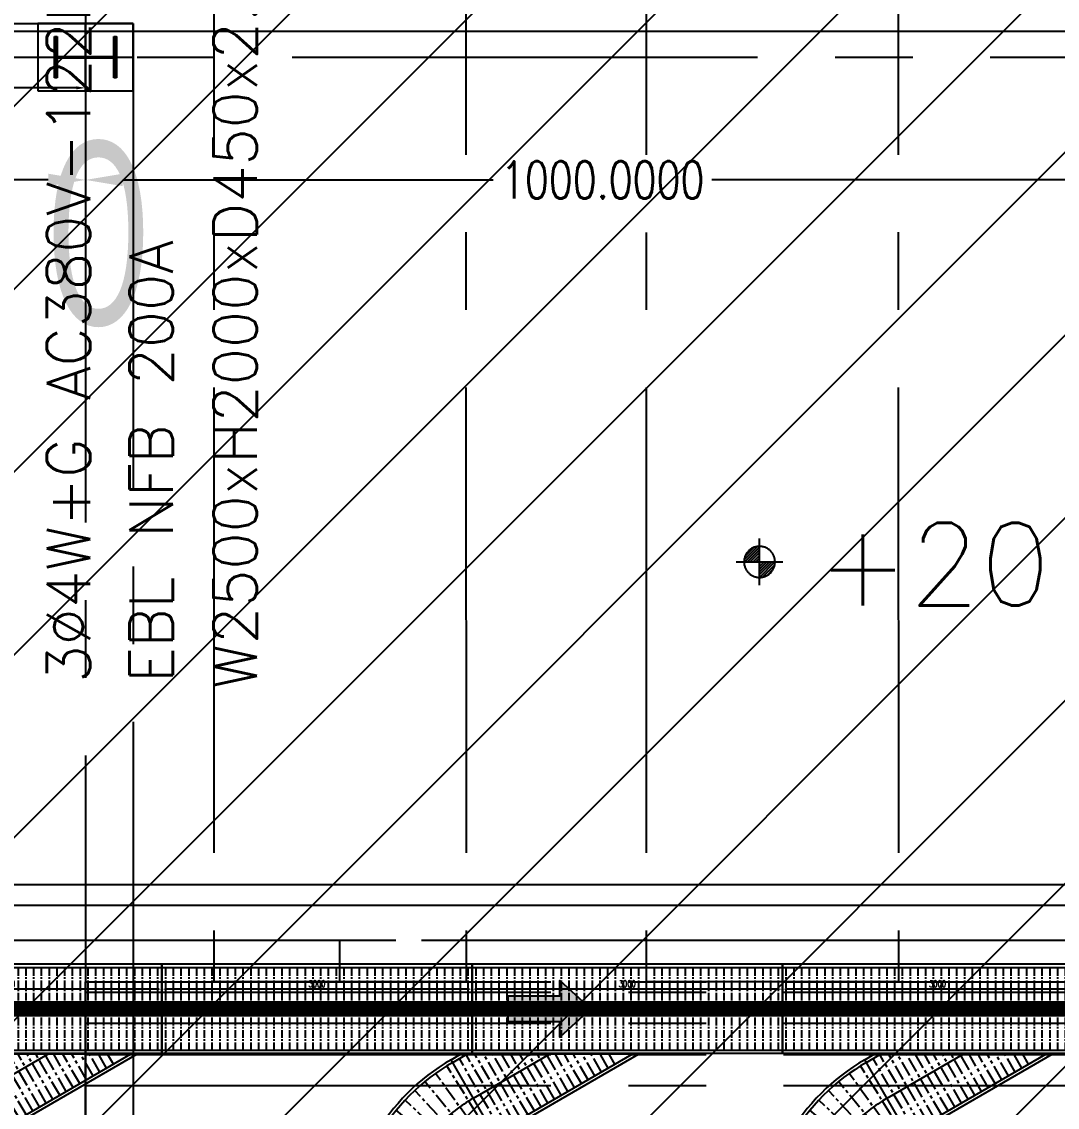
# Model space of a CAD drawing. Extents: x -40736 to 367926, y -65544 to 37405.
# Drawn here: x 341330 to 342331, y -50759 to -49709 of the extents above; entities that cross this region are included whole.
import ezdxf

# ---------------------------------------------------------------- set-up
doc = ezdxf.new("R2010")
doc.units = 0
doc.header["$LTSCALE"] = 600
doc.header["$MEASUREMENT"] = 0
doc.linetypes.add('CENTER', pattern=[2, 1.25, -0.25, 0.25, -0.25])
doc.linetypes.add('CENTER2', pattern=[1.125, 0.75, -0.125, 0.125, -0.125])
doc.layers.get('0').update_dxf_attribs({"linetype": 'CONTINUOUS'})
doc.layers.get('DEFPOINTS').update_dxf_attribs({"linetype": 'CONTINUOUS'})
for name, color, linetype in [('0-1F_OHCV', 6, 'CONTINUOUS'), ('0-CV-DIM', 3, 'CONTINUOUS'), ('0-架台', 232, 'CONTINUOUS'), ('0-機台細部', 7, 'CONTINUOUS'), ('0-滾筒細部', 3, 'CONTINUOUS'), ('1', 1, 'CONTINUOUS'), ('底圖', 253, 'CONTINUOUS'), ('規劃圖', 253, 'CONTINUOUS')]:
    doc.layers.add(name, color=color, linetype=linetype)
doc.styles.add('AEH', font='SIMPLEX.SHX', dxfattribs={"bigfont": 'AE.SHX'})
doc.styles.add('CHINESET', font='ISOCP.SHX', dxfattribs={"width": 0.7, "bigfont": 'CHINESET.SHX'})
doc.styles.get("Standard").update_dxf_attribs({"font": 'txt.shx', "width": 0.75, "bigfont": 'chineset.shx'})
doc.styles.add('SUNG', font='txt.shx', dxfattribs={"width": 0.8, "bigfont": 'chineset.shx'})
doc.dimstyles.get("Standard").update_dxf_attribs({"dimtxt": 0.18, "dimasz": 0.18, "dimexe": 0.18, "dimexo": 0.0625, "dimgap": 0.09, "dimtad": 0, "dimtih": 1, "dimtoh": 1, "dimdec": 4, "dimzin": 0, "dimdsep": 46, "dimtxsty": 'Standard', "dimcen": 0.09, "dimadec": 0, "dimazin": 0, "dimtfac": 1, "dimtdec": 4, "dimtofl": 0, "dimtmove": 0, "dimatfit": 3, "dimfxl": 0, "dimtolj": 1, "dimtzin": 0, "dimarcsym": 0})

# ---------------------------------------------------------------- blocks, each defined once
blk = doc.blocks.new('*D458')
at = {"layer": 'DEFPOINTS', "color": 0}
for p in [(-3777.7, 4718), (-2777.7, 4706), (-2777.7, 4565.8)]:
    blk.add_point(p, dxfattribs=at)
at = {"layer": '規劃圖', "color": 0, "lineweight": -2}
for p, q in [((-3777.7, 4705.5), (-3777.7, 4529.8)), ((-2777.7, 4693.5), (-2777.7, 4529.8)), ((-3741.7, 4565.8), (-3383.5, 4565.8)), ((-2813.7, 4565.8), (-3172, 4565.8))]:
    blk.add_line(p, q, dxfattribs=at)
at = {"layer": '規劃圖', "color": 0}
for points in [[(-3741.7, 4571.8), (-3741.7, 4559.8), (-3777.7, 4565.8)], [(-2813.7, 4571.8), (-2813.7, 4559.8), (-2777.7, 4565.8)]]:
    blk.add_solid(points, dxfattribs=at)
at = {"layer": '規劃圖', "color": 0, "insert": (-3277.7, 4565.8), "char_height": 36, "attachment_point": 5}
blk.add_mtext('\\A1;1000.0000', dxfattribs=at)
blk = doc.blocks.new('*D459')
at = {"layer": 'DEFPOINTS', "color": 0}
for p in [(-2777.7, 4718), (-1777.7, 4706), (-1777.7, 4565.8)]:
    blk.add_point(p, dxfattribs=at)
at = {"layer": '規劃圖', "color": 0, "lineweight": -2}
for p, q in [((-2777.7, 4705.5), (-2777.7, 4529.8)), ((-1777.7, 4693.5), (-1777.7, 4529.8)), ((-2741.7, 4565.8), (-2383.5, 4565.8)), ((-1813.7, 4565.8), (-2172, 4565.8))]:
    blk.add_line(p, q, dxfattribs=at)
at = {"layer": '規劃圖', "color": 0}
for points in [[(-2741.7, 4571.8), (-2741.7, 4559.8), (-2777.7, 4565.8)], [(-1813.7, 4571.8), (-1813.7, 4559.8), (-1777.7, 4565.8)]]:
    blk.add_solid(points, dxfattribs=at)
at = {"layer": '規劃圖', "color": 0, "insert": (-2277.7, 4565.8), "char_height": 36, "attachment_point": 5}
blk.add_mtext('\\A1;1000.0000', dxfattribs=at)
blk = doc.blocks.new('GO-1')
blk.add_hatch(color=254).paths.add_polyline_path([(0, 0), (-2.75, -3), (-1.25, -3), (-1.25, -8), (1.25, -8), (1.25, -3), (2.75, -3)])
at = {"color": 254}
blk.add_lwpolyline([(1.25, -8), (1.25, -3), (2.75, -3), (0, 0), (-2.75, -3), (-1.25, -3), (-1.25, -8)], close=True, dxfattribs=at)
blk = doc.blocks.new('*D404')
at = {"layer": '0-CV-DIM', "color": 0, "lineweight": -2}
for p, q in [((29124, 49034), (29696, 49034)), ((29646, 48959), (29646, 11009)), ((29124, 10934), (29696, 10934))]:
    blk.add_line(p, q, dxfattribs=at)
at = {"layer": '0-CV-DIM', "color": 0}
for points in [[(29633, 48959), (29658, 48959), (29646, 49034)], [(29633, 11009), (29658, 11009), (29646, 10934)]]:
    blk.add_solid(points, dxfattribs=at)
at = {"layer": 'DEFPOINTS', "color": 0}
for p in [(29074, 49034), (29074, 10934), (29646, 10934)]:
    blk.add_point(p, dxfattribs=at)
at = {"layer": '0-CV-DIM', "color": 0, "insert": (29516, 29984), "char_height": 160, "attachment_point": 5, "rotation": 90}
blk.add_mtext('\\A1;38100', dxfattribs=at)
blk = doc.blocks.new('*D92')
at = {"layer": '0-滾筒細部', "color": 0, "lineweight": -2}
for p, q in [((0, 840), (0, 600)), ((3000, 840), (3000, 600)), ((2970, 620), (30, 620))]:
    blk.add_line(p, q, dxfattribs=at)
at = {"layer": '0-滾筒細部', "color": 0}
for points in [[(30, 625), (30, 615), (0, 620)], [(2970, 625), (2970, 615), (3000, 620)]]:
    blk.add_solid(points, dxfattribs=at)
at = {"layer": 'DEFPOINTS', "color": 0}
for p in [(0, 860), (3000, 860), (0, 620)]:
    blk.add_point(p, dxfattribs=at)
at = {"layer": '0-滾筒細部', "color": 0, "insert": (1500, 672), "char_height": 64, "attachment_point": 5}
blk.add_mtext('\\A1;3000', dxfattribs=at)
blk = doc.blocks.new('roller_FF_800')
at = {"color": 1, "linetype": 'CENTER', "ltscale": 0.1}
blk.add_line((0, -400), (0, 400), dxfattribs=at)
blk = doc.blocks.new('platform')
at = {"layer": '0-架台'}
blk.add_line((3250, -10894), (44776, -10894), dxfattribs=at)
blk = doc.blocks.new('A$C24A45E0A')
for p, q in [((1445, 1013), (1015, 1758)), ((860, 0), (0, 0))]:
    blk.add_line(p, q)
for radius in [2030, 2000, 1200, 1170]:
    blk.add_arc((2030, 0), radius, 120, 180)
at = {"color": 1, "linetype": 'CENTER'}
blk.add_arc((2030, 0), 1600, 120, 180, dxfattribs=at)
blk.add_point((2030, 0))
blk = doc.blocks.new('A$C074F71BD')
at = {"color": 1, "linetype": 'CENTER'}
blk.add_line((2729, 2850), (913, 2850), dxfattribs=at)
for p, q in [((1015, 2358), (1106, 2410)), ((1030, 2332), (1166, 2410)), ((2826, 2410), (1106, 2410)), ((1430, 1639), (2766, 2410)), ((1445, 1613), (2826, 2410)), ((30, 600), (30, 0)), ((830, 600), (830, 0))]:
    blk.add_line(p, q)
at = {"color": 1}
for p, q in [((1230, 1986), (1966, 2410)), ((430, 600), (430, 0))]:
    blk.add_line(p, q, dxfattribs=at)
blk.add_lwpolyline([(0, 600), (860, 600), (860, 0), (0, 0)], close=True)
at = {"layer": '0-滾筒細部', "color": 1, "linetype": 'CENTER', "ltscale": 0.2}
for p, q in [((1495, 1677), (1095, 2370)), ((1560, 1714), (1160, 2407)), ((1625, 1752), (1245, 2410)), ((1690, 1789), (1331, 2410)), ((1755, 1827), (1418, 2410)), ((1820, 1864), (1504, 2410)), ((1885, 1902), (1591, 2410)), ((1950, 1939), (1678, 2410)), ((2015, 1977), (1764, 2410)), ((2080, 2014), (1851, 2410)), ((2144, 2052), (1937, 2410)), ((2209, 2089), (2024, 2410)), ((2274, 2127), (2111, 2410)), ((2339, 2164), (2197, 2410)), ((2404, 2202), (2284, 2410)), ((2469, 2239), (2370, 2410)), ((2534, 2277), (2457, 2410)), ((2599, 2314), (2544, 2410)), ((1331, 1575), (865, 2226)), ((1396, 1619), (974, 2298)), ((1269, 1528), (761, 2146)), ((1210, 1476), (663, 2060)), ((1154, 1420), (570, 1967)), ((1102, 1361), (484, 1869)), ((1055, 1299), (404, 1765)), ((1011, 1234), (332, 1656)), ((972, 1166), (266, 1543)), ((937, 1095), (208, 1425)), ((907, 1023), (158, 1304)), ((882, 948), (116, 1181)), ((861, 872), (82, 1054)), ((846, 795), (57, 926)), ((836, 718), (40, 796)), ((831, 639), (31, 665)), ((831, 639), (31, 665)), ((830, 562), (30, 562)), ((830, 487), (30, 487)), ((830, 412), (30, 412)), ((830, 337), (30, 337)), ((830, 262), (30, 262)), ((830, 187), (30, 187)), ((830, 112), (30, 112)), ((830, 37), (30, 37))]:
    blk.add_line(p, q, dxfattribs=at)
blk.add_blockref('A$C24A45E0A', (0, 600))
blk = doc.blocks.new('A$C14F25BC3')
at = {"layer": '0-機台細部', "rotation": 270}
blk.add_blockref('A$C074F71BD', (31594.9997, 2825.68849), dxfattribs=at)
blk = doc.blocks.new('A$C1394433B')
at = {"layer": '0-機台細部', "rotation": 270}
blk.add_blockref('A$C074F71BD', (34795.00142, 2825.68841), dxfattribs=at)
blk = doc.blocks.new('*D261')
at = {"layer": '0-CV-DIM', "color": 0, "lineweight": -2}
for p, q in [((0, 840), (0, 739)), ((400, 840), (400, 739)), ((15, 749), (385, 749))]:
    blk.add_line(p, q, dxfattribs=at)
at = {"layer": '0-CV-DIM', "color": 0}
for points in [[(15, 752), (15, 747), (0, 749)], [(385, 752), (385, 747), (400, 749)]]:
    blk.add_solid(points, dxfattribs=at)
at = {"layer": 'DEFPOINTS', "color": 0}
for p in [(0, 850), (400, 850), (400, 749)]:
    blk.add_point(p, dxfattribs=at)
at = {"layer": '0-CV-DIM', "color": 0, "insert": (200, 775), "char_height": 32, "attachment_point": 5}
blk.add_mtext('\\A1;400', dxfattribs=at)
blk = doc.blocks.new('*D262')
at = {"layer": '0-CV-DIM', "color": 0, "lineweight": -2}
for p, q in [((400, 840), (400, 739)), ((1000, 840), (1000, 739)), ((415, 749), (985, 749))]:
    blk.add_line(p, q, dxfattribs=at)
at = {"layer": '0-CV-DIM', "color": 0}
for points in [[(415, 752), (415, 747), (400, 749)], [(985, 752), (985, 747), (1000, 749)]]:
    blk.add_solid(points, dxfattribs=at)
at = {"layer": 'DEFPOINTS', "color": 0}
for p in [(400, 850), (1000, 850), (1000, 749)]:
    blk.add_point(p, dxfattribs=at)
at = {"layer": '0-CV-DIM', "color": 0, "insert": (700, 775), "char_height": 32, "attachment_point": 5}
blk.add_mtext('\\A1;600', dxfattribs=at)
blk = doc.blocks.new('C01')
blk.add_circle((0, 0), 0.5)
at = {"layer": '1', "ltscale": 0.5}
for p, q in [((0.6, 0), (-0.6, 0)), ((0, 0.6), (0, -0.6))]:
    blk.add_line(p, q, dxfattribs=at)
blk = doc.blocks.new('*D263')
at = {"layer": '0-CV-DIM', "color": 0, "lineweight": -2}
for p, q in [((-2700, 840), (-2700, 739)), ((-2500, 840), (-2500, 739)), ((-2685, 749), (-2515, 749))]:
    blk.add_line(p, q, dxfattribs=at)
at = {"layer": '0-CV-DIM', "color": 0}
for points in [[(-2685, 752), (-2685, 747), (-2700, 749)], [(-2515, 752), (-2515, 747), (-2500, 749)]]:
    blk.add_solid(points, dxfattribs=at)
at = {"layer": 'DEFPOINTS', "color": 0}
for p in [(-2700, 850), (-2500, 850), (-2500, 749)]:
    blk.add_point(p, dxfattribs=at)
at = {"layer": '0-CV-DIM', "color": 0, "insert": (-2600, 775), "char_height": 32, "attachment_point": 5}
blk.add_mtext('\\A1;200', dxfattribs=at)
blk = doc.blocks.new('*D481')
at = {"layer": 'DEFPOINTS', "color": 0}
for p in [(-2777.7, 4752), (-3118, 4376), (-3085.3, 4376)]:
    blk.add_point(p, dxfattribs=at)
at = {"layer": '規劃圖', "color": 0, "lineweight": -2}
for p, q in [((-2780.8, 4752), (-3127, 4752)), ((-3118, 4743), (-3118, 4573)), ((-3118, 4385), (-3118, 4555)), ((-3088.5, 4376), (-3127, 4376))]:
    blk.add_line(p, q, dxfattribs=at)
at = {"layer": '規劃圖', "color": 0}
for points in [[(-3119.5, 4743), (-3116.5, 4743), (-3118, 4752)], [(-3119.5, 4385), (-3116.5, 4385), (-3118, 4376)]]:
    blk.add_solid(points, dxfattribs=at)
at = {"layer": '規劃圖', "color": 0, "insert": (-3118, 4564), "char_height": 9, "attachment_point": 5}
blk.add_mtext('\\A1;376', dxfattribs=at)
blk = doc.blocks.new('*D482')
at = {"layer": 'DEFPOINTS', "color": 0}
for p in [(-2777.7, 4752), (-2777.7, 4654.8), (-3086.3, 4377)]:
    blk.add_point(p, dxfattribs=at)
at = {"layer": '規劃圖', "color": 0, "lineweight": -2}
for p, q in [((-2777.7, 4748.9), (-2777.7, 4645.8)), ((-3086.3, 4380.1), (-3086.3, 4663.8)), ((-3077.3, 4654.8), (-2945, 4654.8)), ((-2786.7, 4654.8), (-2919.1, 4654.8))]:
    blk.add_line(p, q, dxfattribs=at)
at = {"layer": '規劃圖', "color": 0}
for points in [[(-3077.3, 4656.3), (-3077.3, 4653.3), (-3086.3, 4654.8)], [(-2786.7, 4656.3), (-2786.7, 4653.3), (-2777.7, 4654.8)]]:
    blk.add_solid(points, dxfattribs=at)
at = {"layer": '規劃圖', "color": 0, "insert": (-2932, 4654.8), "char_height": 9, "attachment_point": 5}
blk.add_mtext('\\A1;309', dxfattribs=at)
blk = doc.blocks.new('A$C3BB94408')
for p, q in [((0.00007, 830.00009), (3000.00007, 830.00009)), ((0.00007, 30.00009), (3000.00007, 30.00009))]:
    blk.add_line(p, q)
at = {"color": 1, "linetype": 'CENTER'}
blk.add_line((0.00007, 430.00009), (3000.00007, 430.00009), dxfattribs=at)
blk.add_lwpolyline([(0.00007, 0.00009), (3000.00007, 0.00009), (3000.00007, 860.00009), (0.00007, 860.00009)], close=True)
at = {"layer": '0-滾筒細部'}
for p in [(37.50007, 430.00009), (112.50007, 430.00009), (187.50007, 430.00009), (262.50007, 430.00009), (337.50007, 430.00009), (412.50007, 430.00009), (487.50007, 430.00009), (562.50007, 430.00009), (637.50007, 430.00009), (712.50007, 430.00009), (787.50007, 430.00009), (862.50007, 430.00009), (937.50007, 430.00009), (1012.50007, 430.00009), (1087.50007, 430.00009), (1162.50007, 430.00009), (1237.50007, 430.00009), (1312.50007, 430.00009), (1387.50007, 430.00009), (1462.50007, 430.00009), (1537.50007, 430.00009), (1612.50007, 430.00009), (1687.50007, 430.00009), (1762.50007, 430.00009), (1837.50007, 430.00009), (1912.50007, 430.00009), (1987.50007, 430.00009), (2062.50007, 430.00009), (2137.50007, 430.00009), (2212.50007, 430.00009), (2287.50007, 430.00009), (2362.50007, 430.00009), (2437.50007, 430.00009), (2512.50007, 430.00009), (2587.50007, 430.00009), (2662.50007, 430.00009), (2737.50007, 430.00009), (2812.50007, 430.00009), (2887.50007, 430.00009), (2962.50007, 430.00009)]:
    blk.add_blockref('roller_FF_800', p, dxfattribs=at)
dim = blk.add_linear_dim(base=(0.00007, 620.00009), p1=(3000.00007, 860.00009), p2=(0.00007, 860.00009), dimstyle='Standard', override={"dimscale": 20}, dxfattribs=at)
dim.commit()
dim.dimension.update_dxf_attribs({"geometry": '*D92', "text_midpoint": (1500.00007, 672.00009)})
blk = doc.blocks.new('A$C77002C3D')
at = {"layer": '0-1F_OHCV'}
blk.add_line((28643.86639, 49033.91636), (28643.86633, 10333.91631), dxfattribs=at)
blk.add_lwpolyline([(28213.86633, 10933.91631), (29073.86633, 10933.91631), (29073.86639, 49033.91636), (28213.86639, 49033.91636)], close=True, dxfattribs=at)
at = {"layer": '0-1F_OHCV', "const_width": 150}
blk.add_lwpolyline([(28643.86639, 49033.91636), (28643.86633, 10933.91631)], dxfattribs=at)
at = {"layer": '0-1F_OHCV', "xscale": -100, "yscale": 100, "zscale": 100, "rotation": 180}
blk.add_blockref('GO-1', (28643.59625, 41885.2034), dxfattribs=at)
at = {"layer": '0-機台細部', "rotation": 270}
for p in [(28213.86624, 49033.91643), (28213.86637, 46033.91643), (28213.86637, 43033.91643), (28213.86637, 40033.91643)]:
    blk.add_blockref('A$C3BB94408', p, dxfattribs=at)
at = {"layer": '0-CV-DIM'}
dim = blk.add_linear_dim(base=(29645.604359918, 10933.9163076346), p1=(29073.86652189, 49033.9163608073), p2=(29073.8663306003, 10933.9163076346), angle=90, dimstyle='Standard', override={"dimscale": 50}, dxfattribs=at)
dim.commit()
dim.dimension.update_dxf_attribs({"geometry": '*D404', "text_midpoint": (29515.604359918, 29983.916334221)})
blk = doc.blocks.new('sorter')
h = blk.add_hatch(color=256)
h.paths.add_polyline_path([(0, 800), (0, 1250), (-2500, 1250), (-2500, 800)])
h.paths.add_polyline_path([(-1426.88437, 885.37639), (-926.11502, 885.37639), (-926.11502, 1180.18446), (-1426.88437, 1180.18446)], flags=24)
for p, q in [((-1700, 800), (-1700, 0)), ((-852.79899, 800), (-852.79899, 0)), ((0, 800), (0, 0))]:
    blk.add_line(p, q)
for points in [[(-2500, 1250), (-2500, 850), (-2700, 850), (-2700, 1250)], [(0, 1250), (-2500, 1250), (-2500, 800), (0, 800)], [(0, 1250), (0, 850), (400, 850), (400, 1250)]]:
    blk.add_lwpolyline(points, close=True)
for centre in [(-1700, 800), (-852.79899, 800), (0, 800)]:
    blk.add_arc(centre, 800, 180, 270)
at = {"layer": '0-CV-DIM'}
blk.add_line((999.99959, 849.79684), (999.99959, 1249.79684), dxfattribs=at)
at = {"xscale": 16, "yscale": 16, "zscale": 16, "rotation": 270}
blk.add_blockref('C01', (100, 1150), dxfattribs=at)
at = {"style": 'CHINESET', "width": 0.7}
for s, p in [('2點組合', (-3235.36764, 989.86063)), ('電氣箱', (-1386.49969, 935.21645))]:
    blk.add_text(s, height=200, dxfattribs=at).set_placement(p)
blk.add_text('冷氣', height=200, rotation=270, dxfattribs=at).set_placement((77.35851, 1199.47459))
at = {"color": 4}
for s, p in [('Sorter用', (-2581.00072, -508.74721)), ('Electrical Panel', (-2861.73606, -1175.67279)), ('3%%C4W+G AC380V-122KVA', (-2861.73606, -1981.81037)), ('EBL NFB 200A ', (-2861.73606, -2780.49928)), ('W2500xH2000xD450x2.3t', (-2921.45159, -3592.67513))]:
    blk.add_text(s, height=420, dxfattribs=at).set_placement(p)
at = {"layer": '0-CV-DIM', "style": 'CHINESET', "width": 0.7}
blk.add_text('預留散熱空間', height=80, dxfattribs=at).set_placement((550.64098, 920.98902))
at = {"layer": '0-CV-DIM', "insert": (1326.9886, 1100), "char_height": 160, "attachment_point": 1, "rotation": 270}
blk.add_mtext('\\A1;{\\fPMingLiU|b0|i0|c136|p18;排水口\\Ftxt,bigfont|c136;%%C16}', dxfattribs=at)
at = {"layer": '0-CV-DIM'}
for base, p1, p2, picture, middle in [((-2500, 749.47416), (-2700, 849.59369), (-2500, 849.59369), '*D263', (-2600, 775.47416)), ((400, 749.47416), (0, 849.59369), (400, 849.59369), '*D261', (200, 775.47416)), ((999.99959, 749.47416), (400, 849.59369), (999.99959, 850), '*D262', (699.99979, 775.47416))]:
    dim = blk.add_linear_dim(base=base, p1=p1, p2=p2, dimstyle='Standard', override={"dimscale": 10}, dxfattribs=at)
    dim.commit()
    dim.dimension.update_dxf_attribs({"geometry": picture, "text_midpoint": middle})
at = {"layer": '0-CV-DIM', "annotation_type": 0, "has_hookline": 1, "hookline_direction": 0, "text_width": 815.81395, "horizontal_direction": (0, -1, 0)}
blk.add_leader([(108, 1150), (1246.9886, 1159), (1246.9886, 1150)], dimstyle='Standard', override={"dimscale": 50, "dimgap": 1, "dimtad": 0}, dxfattribs=at)
blk = doc.blocks.new('A$C1C6605B1')
at = {"layer": '規劃圖', "xscale": 0.09999999997671694, "yscale": 0.09999999997671694, "zscale": 0.09999999997671694}
blk.add_blockref('platform', (-3277.72048, 4973.90789), dxfattribs=at)
at = {"layer": '規劃圖', "xscale": 0.09999999997671694, "yscale": 0.09999999997671694, "zscale": 0.09999999997671694, "rotation": 90}
for name, p in [('A$C77002C3D', (1899.47115, 900.11336)), ('sorter', (-2971.30755, 4366.01206)), ('A$C14F25BC3', (-2728.15161, 320.00007)), ('A$C14F25BC3', (-2243.15161, 320.00007)), ('A$C1394433B', (-1843.15162, -0.00011))]:
    blk.add_blockref(name, p, dxfattribs=at)
at = {"layer": '規劃圖'}
for base, p1, p2, angle, override, picture, middle in [((-3118.01976, 4376.01206), (-2777.72048, 4751.99999), (-3085.34755, 4376.01206), 90, {"dimscale": 50, "dimdec": 0}, '*D481', (-3118.01976, 4564.00603)), ((-2777.72048, 4565.77215), (-3777.72048, 4717.99999), (-2777.72048, 4705.99999), 180, {"dimscale": 200}, '*D458', (-3277.72048, 4565.77215)), ((-1777.72048, 4565.77215), (-2777.72048, 4717.99999), (-1777.72048, 4705.99999), 180, {"dimscale": 200}, '*D459', (-2277.72048, 4565.77215))]:
    dim = blk.add_linear_dim(base=base, p1=p1, p2=p2, angle=angle, dimstyle='Standard', override=override, dxfattribs=at)
    dim.commit()
    dim.dimension.update_dxf_attribs({"geometry": picture, "text_midpoint": middle})
dim = blk.add_linear_dim(base=(-2777.72048, 4654.7714), p1=(-3086.30755, 4376.97206), p2=(-2777.72048, 4751.99854), angle=180, dimstyle='Standard', override={"dimscale": 50, "dimdec": 0}, dxfattribs=at)
dim.commit()
dim.dimension.update_dxf_attribs({"geometry": '*D482', "text_midpoint": (-2932.01401, 4654.7714), "dimtype": 160})

msp = doc.modelspace()

# ---------------------------------------------------------------- hatches: boundary and pattern name
at = {"layer": '底圖'}
h = msp.add_hatch(dxfattribs=at)
h.set_pattern_fill('ANSI31', color=253, scale=1000, style=0)
h.set_pattern_definition([(45, (309308.72, -68899.45), (-88.38835, 88.38835), [])])
h.paths.add_polyline_path([(337466.29017, -53718.31705), (346391.28917, -53718.31705), (346391.28917, -49643.31765), (337466.29017, -49643.31765)])

# ---------------------------------------------------------------- linework, layer by layer
at = {"layer": '底圖', "linetype": 'CENTER2'}
for p, q in [((341515.24918, -49387.66341), (341515.36957, -50637.34341)), ((341759.08918, -49387.63993), (341759.20957, -50637.31992)), ((341933.24918, -49387.66341), (341933.36957, -50637.34341)), ((342177.08918, -49387.63993), (342177.20957, -50637.31992)), ((338345.28957, -49710.83166), (341437.28957, -49710.83166)), ((341437.28957, -49710.83166), (341345.28957, -49710.83166)), ((341345.28957, -49710.83166), (341345.28957, -49775.83166)), ((341391.28957, -49775.83166), (341391.28957, -49710.83166)), ((341437.28957, -49710.83166), (341437.28957, -50597.33166)), ((341437.28957, -49775.83166), (341437.28957, -49710.83166)), ((341361.28957, -49763.33166), (341361.28957, -49723.33166)), ((341361.28957, -49723.33166), (341363.78957, -49723.33166)), ((341363.78957, -49725.26886), (341361.85237, -49723.33166)), ((341363.78957, -49724.38498), (341362.73625, -49723.33166)), ((341363.78957, -49723.33166), (341363.78957, -49742.53166)), ((341418.78957, -49742.53166), (341418.78957, -49723.33166)), ((341418.78957, -49723.33166), (341421.28957, -49723.33166)), ((341421.28957, -49724.43255), (341420.18868, -49723.33166)), ((341421.28957, -49723.54867), (341421.07256, -49723.33166)), ((341421.28957, -49723.33166), (341421.28957, -49763.33166)), ((341363.78957, -49727.03663), (341361.28957, -49724.53663)), ((341363.78957, -49727.92051), (341361.28957, -49725.42051)), ((341363.78957, -49729.68828), (341361.28957, -49727.18828)), ((341363.78957, -49730.57216), (341361.28957, -49728.07216)), ((341363.78957, -49732.33993), (341361.28957, -49729.83993)), ((341363.78957, -49733.22381), (341361.28957, -49730.72381)), ((341363.78957, -49734.99158), (341361.28957, -49732.49158)), ((341363.78957, -49735.87546), (341361.28957, -49733.37546)), ((341421.28957, -49726.20032), (341418.78957, -49723.70032)), ((341421.28957, -49727.0842), (341418.78957, -49724.5842)), ((341421.28957, -49728.85197), (341418.78957, -49726.35197)), ((341421.28957, -49729.73585), (341418.78957, -49727.23585)), ((341421.28957, -49731.50362), (341418.78957, -49729.00362)), ((341421.28957, -49732.3875), (341418.78957, -49729.8875)), ((341421.28957, -49734.15527), (341418.78957, -49731.65527)), ((341421.28957, -49735.03915), (341418.78957, -49732.53915)), ((333491.07, -49743.33166), (347391.28957, -49743.33166)), ((338391.28957, -49743.33166), (341391.28957, -49743.33166)), ((341345.28957, -49743.33166), (341437.28957, -49743.33166)), ((341363.78957, -49737.64323), (341361.28957, -49735.14323)), ((341363.78957, -49738.52711), (341361.28957, -49736.02711)), ((341363.78957, -49740.29488), (341361.28957, -49737.79488)), ((341363.78957, -49741.17876), (341361.28957, -49738.67876)), ((341364.9747, -49744.13166), (341361.28957, -49740.44653)), ((341364.09082, -49744.13166), (341361.28957, -49741.33041)), ((341363.78957, -49745.59818), (341361.28957, -49743.09818)), ((341363.78957, -49746.48206), (341361.28957, -49743.98206)), ((341363.78957, -49742.53166), (341418.78957, -49742.53166)), ((341418.78957, -49744.13166), (341363.78957, -49744.13166)), ((341363.78957, -49744.13166), (341363.78957, -49763.33166)), ((341366.74247, -49744.13166), (341365.14247, -49742.53166)), ((341367.62635, -49744.13166), (341366.02635, -49742.53166)), ((341369.39412, -49744.13166), (341367.79412, -49742.53166)), ((341370.278, -49744.13166), (341368.678, -49742.53166)), ((341372.04577, -49744.13166), (341370.44577, -49742.53166)), ((341372.92965, -49744.13166), (341371.32965, -49742.53166)), ((341374.69742, -49744.13166), (341373.09742, -49742.53166)), ((341375.5813, -49744.13166), (341373.9813, -49742.53166)), ((341377.34907, -49744.13166), (341375.74907, -49742.53166)), ((341378.23295, -49744.13166), (341376.63295, -49742.53166)), ((341380.00072, -49744.13166), (341378.40072, -49742.53166)), ((341380.8846, -49744.13166), (341379.2846, -49742.53166)), ((341382.65237, -49744.13166), (341381.05237, -49742.53166)), ((341383.53625, -49744.13166), (341381.93625, -49742.53166)), ((341385.30402, -49744.13166), (341383.70402, -49742.53166)), ((341386.1879, -49744.13166), (341384.5879, -49742.53166)), ((341387.95567, -49744.13166), (341386.35567, -49742.53166)), ((341388.83956, -49744.13166), (341387.23956, -49742.53166)), ((341390.60732, -49744.13166), (341389.00732, -49742.53166)), ((341391.49121, -49744.13166), (341389.89121, -49742.53166)), ((341391.28957, -49743.33166), (341391.28957, -51343.33166)), ((341393.25897, -49744.13166), (341391.65897, -49742.53166)), ((341394.14286, -49744.13166), (341392.54286, -49742.53166)), ((341395.91062, -49744.13166), (341394.31062, -49742.53166)), ((341396.79451, -49744.13166), (341395.19451, -49742.53166)), ((341398.56227, -49744.13166), (341396.96227, -49742.53166)), ((341399.44616, -49744.13166), (341397.84616, -49742.53166)), ((341401.21392, -49744.13166), (341399.61392, -49742.53166)), ((341402.09781, -49744.13166), (341400.49781, -49742.53166)), ((341403.86557, -49744.13166), (341402.26557, -49742.53166)), ((341404.74946, -49744.13166), (341403.14946, -49742.53166)), ((341406.51722, -49744.13166), (341404.91722, -49742.53166)), ((341407.40111, -49744.13166), (341405.80111, -49742.53166)), ((341409.16888, -49744.13166), (341407.56888, -49742.53166)), ((341410.05276, -49744.13166), (341408.45276, -49742.53166)), ((341411.82053, -49744.13166), (341410.22053, -49742.53166)), ((341412.70441, -49744.13166), (341411.10441, -49742.53166)), ((341414.47218, -49744.13166), (341412.87218, -49742.53166)), ((341415.35606, -49744.13166), (341413.75606, -49742.53166)), ((341417.12383, -49744.13166), (341415.52383, -49742.53166)), ((341418.00771, -49744.13166), (341416.40771, -49742.53166)), ((341421.28957, -49745.64576), (341418.17548, -49742.53166)), ((341421.28957, -49736.80692), (341418.78957, -49734.30692)), ((341421.28957, -49737.6908), (341418.78957, -49735.1908)), ((341421.28957, -49739.45857), (341418.78957, -49736.95857)), ((341421.28957, -49740.34245), (341418.78957, -49737.84245)), ((341421.28957, -49742.11022), (341418.78957, -49739.61022)), ((341421.28957, -49742.9941), (341418.78957, -49740.4941)), ((341421.28957, -49744.76187), (341418.78957, -49742.26187)), ((341418.78957, -49763.33166), (341418.78957, -49744.13166)), ((341363.78957, -49748.24983), (341361.28957, -49745.74983)), ((341363.78957, -49749.13372), (341361.28957, -49746.63372)), ((341363.78957, -49750.90148), (341361.28957, -49748.40148)), ((341363.78957, -49751.78537), (341361.28957, -49749.28537)), ((341363.78957, -49753.55313), (341361.28957, -49751.05313)), ((341363.78957, -49754.43702), (341361.28957, -49751.93702)), ((341363.78957, -49756.20478), (341361.28957, -49753.70478)), ((341363.78957, -49757.08867), (341361.28957, -49754.58867)), ((341421.28957, -49747.41352), (341418.78957, -49744.91352)), ((341421.28957, -49748.29741), (341418.78957, -49745.79741)), ((341421.28957, -49750.06517), (341418.78957, -49747.56517)), ((341421.28957, -49750.94906), (341418.78957, -49748.44906)), ((341421.28957, -49752.71682), (341418.78957, -49750.21682)), ((341421.28957, -49753.60071), (341418.78957, -49751.10071)), ((341421.28957, -49755.36847), (341418.78957, -49752.86847)), ((341421.28957, -49756.25236), (341418.78957, -49753.75236)), ((341363.78957, -49758.85643), (341361.28957, -49756.35643)), ((341363.78957, -49759.74032), (341361.28957, -49757.24032)), ((341363.78957, -49761.50808), (341361.28957, -49759.00808)), ((341363.78957, -49762.39197), (341361.28957, -49759.89197)), ((341362.9615, -49763.33166), (341361.28957, -49761.65973)), ((341362.07761, -49763.33166), (341361.28957, -49762.54362)), ((341363.78957, -49763.33166), (341361.28957, -49763.33166)), ((341421.28957, -49758.02012), (341418.78957, -49755.52012)), ((341421.28957, -49758.90401), (341418.78957, -49756.40401)), ((341421.28957, -49760.67177), (341418.78957, -49758.17177)), ((341421.28957, -49761.55566), (341418.78957, -49759.05566)), ((341421.28957, -49763.32342), (341418.78957, -49760.82342)), ((341420.41392, -49763.33166), (341418.78957, -49761.70731)), ((341421.28957, -49763.33166), (341418.78957, -49763.33166)), ((341345.28957, -49775.83166), (341437.28957, -49775.83166)), ((342028.12457, -50229.22677), (342040.93921, -50216.41214)), ((342042.98448, -50216.27204), (342042.98448, -50208.77204)), ((342042.98448, -50231.27204), (342042.98448, -50216.27204)), ((342028.73095, -50231.27204), (342042.98448, -50217.01852)), ((342029.09722, -50225.60248), (342037.31491, -50217.38478)), ((342031.3826, -50231.27204), (342042.98448, -50219.67017)), ((342034.03426, -50231.27204), (342042.98448, -50222.32182)), ((342036.68591, -50231.27204), (342042.98448, -50224.97347)), ((342020.48448, -50231.27204), (342027.98448, -50231.27204)), ((342027.98448, -50231.27204), (342042.98448, -50231.27204)), ((342039.33756, -50231.27204), (342042.98448, -50227.62512)), ((342041.98921, -50231.27204), (342042.98448, -50230.27677)), ((342042.98448, -50246.27204), (342042.98448, -50231.27204)), ((342042.98448, -50231.27204), (342057.89911, -50231.27204)), ((342042.98448, -50232.92842), (342044.64086, -50231.27204)), ((342042.98448, -50235.58007), (342047.29251, -50231.27204)), ((342042.98448, -50238.23172), (342049.94416, -50231.27204)), ((342042.98448, -50240.88337), (342052.59581, -50231.27204)), ((342042.98448, -50243.53502), (342055.24746, -50231.27204)), ((342042.98448, -50246.18667), (342057.89911, -50231.27204)), ((342045.82149, -50246.00131), (342057.71375, -50234.10905)), ((342057.89911, -50231.27204), (342057.98424, -50231.18691)), ((342057.89911, -50231.27204), (342065.48448, -50231.27204)), ((342042.89935, -50246.2718), (342042.98448, -50246.18667)), ((342042.89935, -50246.2718), (342042.98448, -50246.18667)), ((342042.98448, -50253.77204), (342042.98448, -50246.27204)), ((342049.88271, -50244.59174), (342056.30418, -50238.17027)), ((360391.28956, -50597.33166), (332391.28957, -50597.33166)), ((344391.28957, -50597.33166), (341391.28957, -50597.33166)), ((341437.28957, -50597.33166), (341437.28957, -50997.33166)), ((341637.28957, -50637.33166), (341637.28957, -50597.34341)), ((341391.28957, -50637.33166), (344391.28957, -50637.33166)), ((341391.29728, -50976.1922), (341391.28957, -50637.33166)), ((341391.28957, -50637.33166), (344391.28957, -50637.33166)), ((341759.20957, -50637.31992), (341515.36957, -50637.34341)), ((342177.20957, -50637.31992), (341933.36957, -50637.34341)), ((341391.28957, -50647.33166), (344391.28957, -50647.33166)), ((341391.28957, -50677.33166), (344391.28957, -50677.33166)), ((341391.28957, -50707.33166), (344391.28957, -50707.33166)), ((341391.28957, -50737.33166), (344391.28957, -50737.33166))]:
    msp.add_line(p, q, dxfattribs=at)
at = {"layer": '底圖', "color": 253}
msp.add_line((337466.29017, -49718.31765), (355466.28837, -49718.31765), dxfattribs=at)
at = {"layer": '底圖', "linetype": 'CENTER2'}
for major_axis, start_param, end_param in [((10.6066, 10.6066), 0.7853981634, 2.3561944902), ((-10.6066, 10.6066), 3.926990817, 5.4977871438), ((10.6066, 10.6066), 2.3561944902, 3.926990817), ((-10.6066, 10.6066), 2.350519121, 3.926990817)]:
    msp.add_ellipse((342042.98448, -50231.27204), major_axis=major_axis, ratio=1, start_param=start_param, end_param=end_param, dxfattribs=at)

# ---------------------------------------------------------------- block references
at = {"layer": '底圖', "color": 253}
msp.add_blockref('A$C1C6605B1', (344169.01004, -54427.7968), dxfattribs=at)

# ---------------------------------------------------------------- texts
at = {"linetype": 'Continuous', "style": 'AEH'}
msp.add_text('+20', height=80, dxfattribs=at).set_placement((342098.21591, -50273.45153))
at = {"layer": '底圖', "color": 253, "style": 'SUNG', "width": 0.8}
msp.add_text('洩水坡度１／２５０', height=200, dxfattribs=at).set_placement((340043.73255, -50020.68649))

doc.saveas('drawing.dxf')
